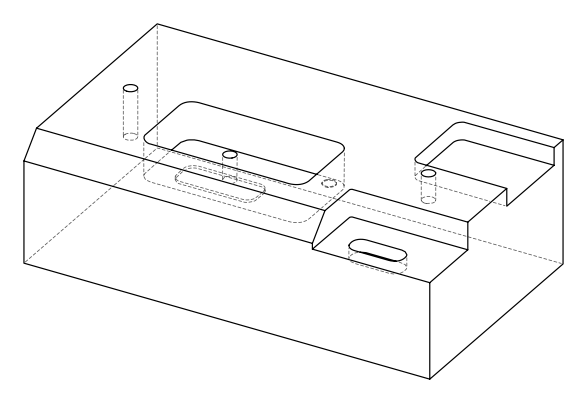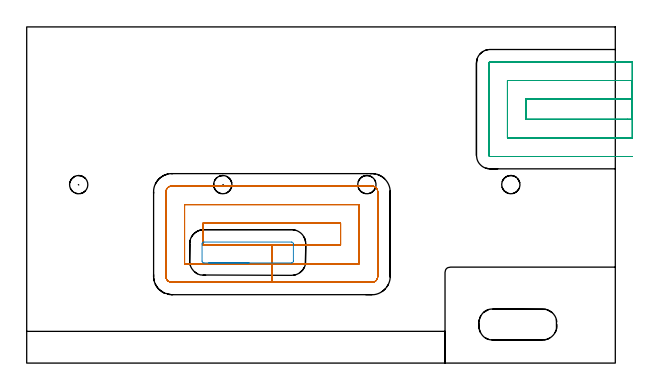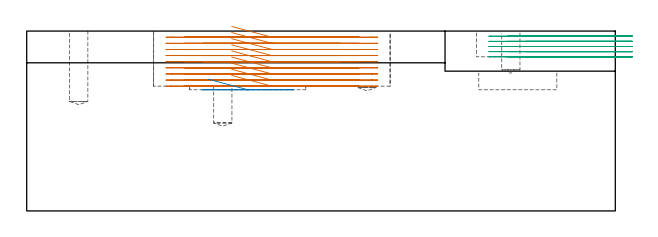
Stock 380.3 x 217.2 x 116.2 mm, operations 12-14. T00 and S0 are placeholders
(PLAN: 14 operations, 5 tool changes, 111.6 min)
(1 SPOT_DRILL | STEP1POCKET | NXT0321_9005460120000 | 0.03 min | 1 mm3)
(2 SPOT_DRILL_1 | STEP1POCKET_1 | NXT0321_9005460120000 | 0.04 min | 3916 mm3)
(3 SPOT_DRILL_2 | STEP1POCKET_2 | NXT0321_9005460120000 | 0.04 min | 3914 mm3)
(4 SPOT_DRILL_3 | STEP1POCKET_3 | NXT0321_9005460120000 | 0.03 min | 1 mm3)
(5 DRILL_BLIND_HOLE_INTO_CENTER | STEP1POCKET | NXT0301_089 | 0.2 min | 5032 mm3)
(6 DRILL_BLIND_HOLE_INTO_CENTER_1 | STEP1POCKET_1 | NXT0301_089 | 0.12 min | 2759 mm3)
(7 DRILL_BLIND_HOLE_INTO_CENTER_2 | STEP1POCKET_2 | NXT0301_089 | 0.03 min | 262 mm3)
(8 DRILL_BLIND_HOLE_INTO_CENTER_3 | STEP1POCKET_3 | NXT0301_089 | 0.12 min | 2809 mm3)
(9 AREA_MILL | FG_CHAMFER_SURFACE | UGT0205_001 | 17.54 min | 58462 mm3)
(10 MILL_CORNER_NOTCH_RECTANGULAR | CORNER_NOTCH_RECTANGULAR | NXT0201_008 | Follow Part, ap 1.5, ae 75% | 66.41 min | 174924 mm3)
(11 MILL_RECTANGULAR_POCKET | POCKET_RECTANGULAR_STRAIGHT | NXT0201_011 | Follow Part, ap 3, ae 75% | 1.36 min | 11207 mm3)
(12 MILL_RECTANGULAR_POCKET_1 | POCKET_RECTANGULAR_STRAIGHT_1 | NXT0201_012 | Follow Part, ap 4, ae 75% | 17.65 min | 413236 mm3)
(13 MILL_RECTANGULAR_POCKET_2 | POCKET_RECTANGULAR_STRAIGHT_2 | NXT0201_012 | Follow Part, ap 4, ae 75% | 0.4 min | 4921 mm3)
(14 MILL_SLOT | SLOT_PARTIAL_RECTANGULAR | NXT0201_012 | Follow Part, ap 4, ae 75% | 7.63 min | 114265 mm3)
(TOOL NXT0321_9005460120000 | NC Spot Drill, 142deg, 12mm, Carbide, Uncoated | D12 PA142 FL30 Z2)
(TOOL NXT0301_089 | Carbide Drill 11.8mm [860.1-1180-035A1-MM 2214] | D11.8 PA140 FL55 Z2)
(TOOL UGT0205_001 | Chamfer Mill 20 x 3 x 45 deg. | D20 FL50 Z2)
(TOOL NXT0201_008 | ENDMILL 6mm [2P460-0600-NA 1630] | D6 FL26 Z6)
(TOOL NXT0201_011 | ENDMILL 12mm [2P460-1200-NA 1630] | D12 FL38 Z6)
(TOOL NXT0201_012 | ENDMILL 16mm [2P460-1600-NA 1630] | D16 FL38 Z6)
(OP 12 MILL_RECTANGULAR_POCKET_1)
G17 G21 G94 G90
T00 M6
G54
G17 G0 G90 X132.442 Y76.2 S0 M3
G43 Z126.2 H1
Z119.2
G94 G1 X158.4 Z112.244 F250.
X202.8 F500.
Y90.4
X114.
Y76.2
X158.4
Y64.2
X214.8
Y102.4
X102.
Y64.2
X158.4
Y52.2
X223.1
G3 X226.8 Y55.9 R3.7
G1 Y110.7
G3 X223.1 Y114.4 R3.7
G1 X93.7
G3 X90. Y110.7 R3.7
G1 Y55.9
G3 X93.7 Y52.2 R3.7
G1 X158.4
X159.4
G0 X132.442 Y76.2 Z115.244
G1 X158.4 Z108.289 F250.
X202.8 F500.
Y90.4
X114.
Y76.2
X158.4
Y64.2
X214.8
Y102.4
X102.
Y64.2
X158.4
Y52.2
X223.1
G3 X226.8 Y55.9 R3.7
G1 Y110.7
G3 X223.1 Y114.4 R3.7
G1 X93.7
G3 X90. Y110.7 R3.7
G1 Y55.9
G3 X93.7 Y52.2 R3.7
G1 X158.4
X159.4
G0 X132.442 Y76.2 Z111.289
G1 X158.4 Z104.333 F250.
X202.8 F500.
Y90.4
X114.
Y76.2
X158.4
Y64.2
X214.8
Y102.4
X102.
Y64.2
X158.4
Y52.2
X223.1
G3 X226.8 Y55.9 R3.7
G1 Y110.7
G3 X223.1 Y114.4 R3.7
G1 X93.7
G3 X90. Y110.7 R3.7
G1 Y55.9
G3 X93.7 Y52.2 R3.7
G1 X158.4
X159.4
G0 X132.442 Y76.2 Z107.333
G1 X158.4 Z100.378 F250.
X202.8 F500.
Y90.4
X114.
Y76.2
X158.4
Y64.2
X214.8
Y102.4
X102.
Y64.2
X158.4
Y52.2
X223.1
G3 X226.8 Y55.9 R3.7
G1 Y110.7
G3 X223.1 Y114.4 R3.7
G1 X93.7
G3 X90. Y110.7 R3.7
G1 Y55.9
G3 X93.7 Y52.2 R3.7
G1 X158.4
X159.4
G0 X132.442 Y76.2 Z103.378
G1 X158.4 Z96.422 F250.
X202.8 F500.
Y90.4
X114.
Y76.2
X158.4
Y64.2
X214.8
Y102.4
X102.
Y64.2
X158.4
Y52.2
X223.1
G3 X226.8 Y55.9 R3.7
G1 Y110.7
G3 X223.1 Y114.4 R3.7
G1 X93.7
G3 X90. Y110.7 R3.7
G1 Y55.9
G3 X93.7 Y52.2 R3.7
G1 X158.4
X159.4
G0 X132.442 Y76.2 Z99.422
G1 X158.4 Z92.467 F250.
X202.8 F500.
Y90.4
X114.
Y76.2
X158.4
Y64.2
X214.8
Y102.4
X102.
Y64.2
X158.4
Y52.2
X223.1
G3 X226.8 Y55.9 R3.7
G1 Y110.7
G3 X223.1 Y114.4 R3.7
G1 X93.7
G3 X90. Y110.7 R3.7
G1 Y55.9
G3 X93.7 Y52.2 R3.7
G1 X158.4
X159.4
G0 X132.442 Y76.2 Z95.467
G1 X158.4 Z88.511 F250.
X202.8 F500.
Y90.4
X114.
Y76.2
X158.4
Y64.2
X214.8
Y102.4
X102.
Y64.2
X158.4
Y52.2
X223.1
G3 X226.8 Y55.9 R3.7
G1 Y110.7
G3 X223.1 Y114.4 R3.7
G1 X93.7
G3 X90. Y110.7 R3.7
G1 Y55.9
G3 X93.7 Y52.2 R3.7
G1 X158.4
X159.4
G0 X132.442 Y76.2 Z91.511
G1 X158.4 Z84.556 F250.
X202.8 F500.
Y90.4
X114.
Y76.2
X158.4
Y64.2
X214.8
Y102.4
X102.
Y64.2
X158.4
Y52.2
X223.1
G3 X226.8 Y55.9 R3.7
G1 Y110.7
G3 X223.1 Y114.4 R3.7
G1 X93.7
G3 X90. Y110.7 R3.7
G1 Y55.9
G3 X93.7 Y52.2 R3.7
G1 X158.4
X159.4
G0 X132.442 Y76.2 Z87.556
G1 X158.4 Z80.6 F250.
X202.8 F500.
Y90.4
X114.
Y76.2
X158.4
Y64.2
X214.8
Y102.4
X102.
Y64.2
X158.4
Y52.2
X223.1
G3 X226.8 Y55.9 R3.7
G1 Y110.7
G3 X223.1 Y114.4 R3.7
G1 X93.7
G3 X90. Y110.7 R3.7
G1 Y55.9
G3 X93.7 Y52.2 R3.7
G1 X158.4
X159.4
G0 Z126.2
M5
M2
(OP 13 MILL_RECTANGULAR_POCKET_2)
G17 G21 G94 G90
T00 M6
G54
G17 G0 G90 X117.459 Y64.7 S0 M3
G43 Z126.2 H1
Z85.09
G94 G1 X142.8 Z78.3 F250.
X171.1 F500.
G3 X172.3 Y65.9 R1.2
G1 Y77.
G3 X171.1 Y78.2 R1.2
G1 X114.5
G3 X113.3 Y77. R1.2
G1 Y65.9
G3 X114.5 Y64.7 R1.2
G1 X142.8
X143.8
G0 Z126.2
M5
M2
(OP 14 MILL_SLOT)
G17 G21 G94 G90
T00 M6
G54
G17 G0 G90 X391.3 Y170.6 S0 M3
G43 Z126.2 H1
Z112.88
G94 G1 X388.3 F250.
X322.6 F500.
Y157.5
X388.3
X391.3 F250.
Y182.6
X388.3
X310.6 F500.
Y145.5
X388.3
X391.3 F250.
Y194.6
X388.3
X299.4 F500.
G3 X298.6 Y193.8 R0.8
G1 Y134.3
G3 X299.4 Y133.5 R0.8
G1 X388.3
X391.3 F250.
G0 Y170.6 Z109.56
G1 X388.3
X322.6 F500.
Y157.5
X388.3
X391.3 F250.
Y182.6
X388.3
X310.6 F500.
Y145.5
X388.3
X391.3 F250.
Y194.6
X388.3
X299.4 F500.
G3 X298.6 Y193.8 R0.8
G1 Y134.3
G3 X299.4 Y133.5 R0.8
G1 X388.3
X391.3 F250.
G0 Y170.6 Z106.24
G1 X388.3
X322.6 F500.
Y157.5
X388.3
X391.3 F250.
Y182.6
X388.3
X310.6 F500.
Y145.5
X388.3
X391.3 F250.
Y194.6
X388.3
X299.4 F500.
G3 X298.6 Y193.8 R0.8
G1 Y134.3
G3 X299.4 Y133.5 R0.8
G1 X388.3
X391.3 F250.
G0 Y170.6 Z102.92
G1 X388.3
X322.6 F500.
Y157.5
X388.3
X391.3 F250.
Y182.6
X388.3
X310.6 F500.
Y145.5
X388.3
X391.3 F250.
Y194.6
X388.3
X299.4 F500.
G3 X298.6 Y193.8 R0.8
G1 Y134.3
G3 X299.4 Y133.5 R0.8
G1 X388.3
X391.3 F250.
G0 Y170.6 Z99.6
G1 X388.3
X322.6 F500.
Y157.5
X388.3
X391.3 F250.
Y182.6
X388.3
X310.6 F500.
Y145.5
X388.3
X391.3 F250.
Y194.6
X388.3
X299.4 F500.
G3 X298.6 Y193.8 R0.8
G1 Y134.3
G3 X299.4 Y133.5 R0.8
G1 X388.3
X391.3 F250.
G0 Z126.2
M5
M2
